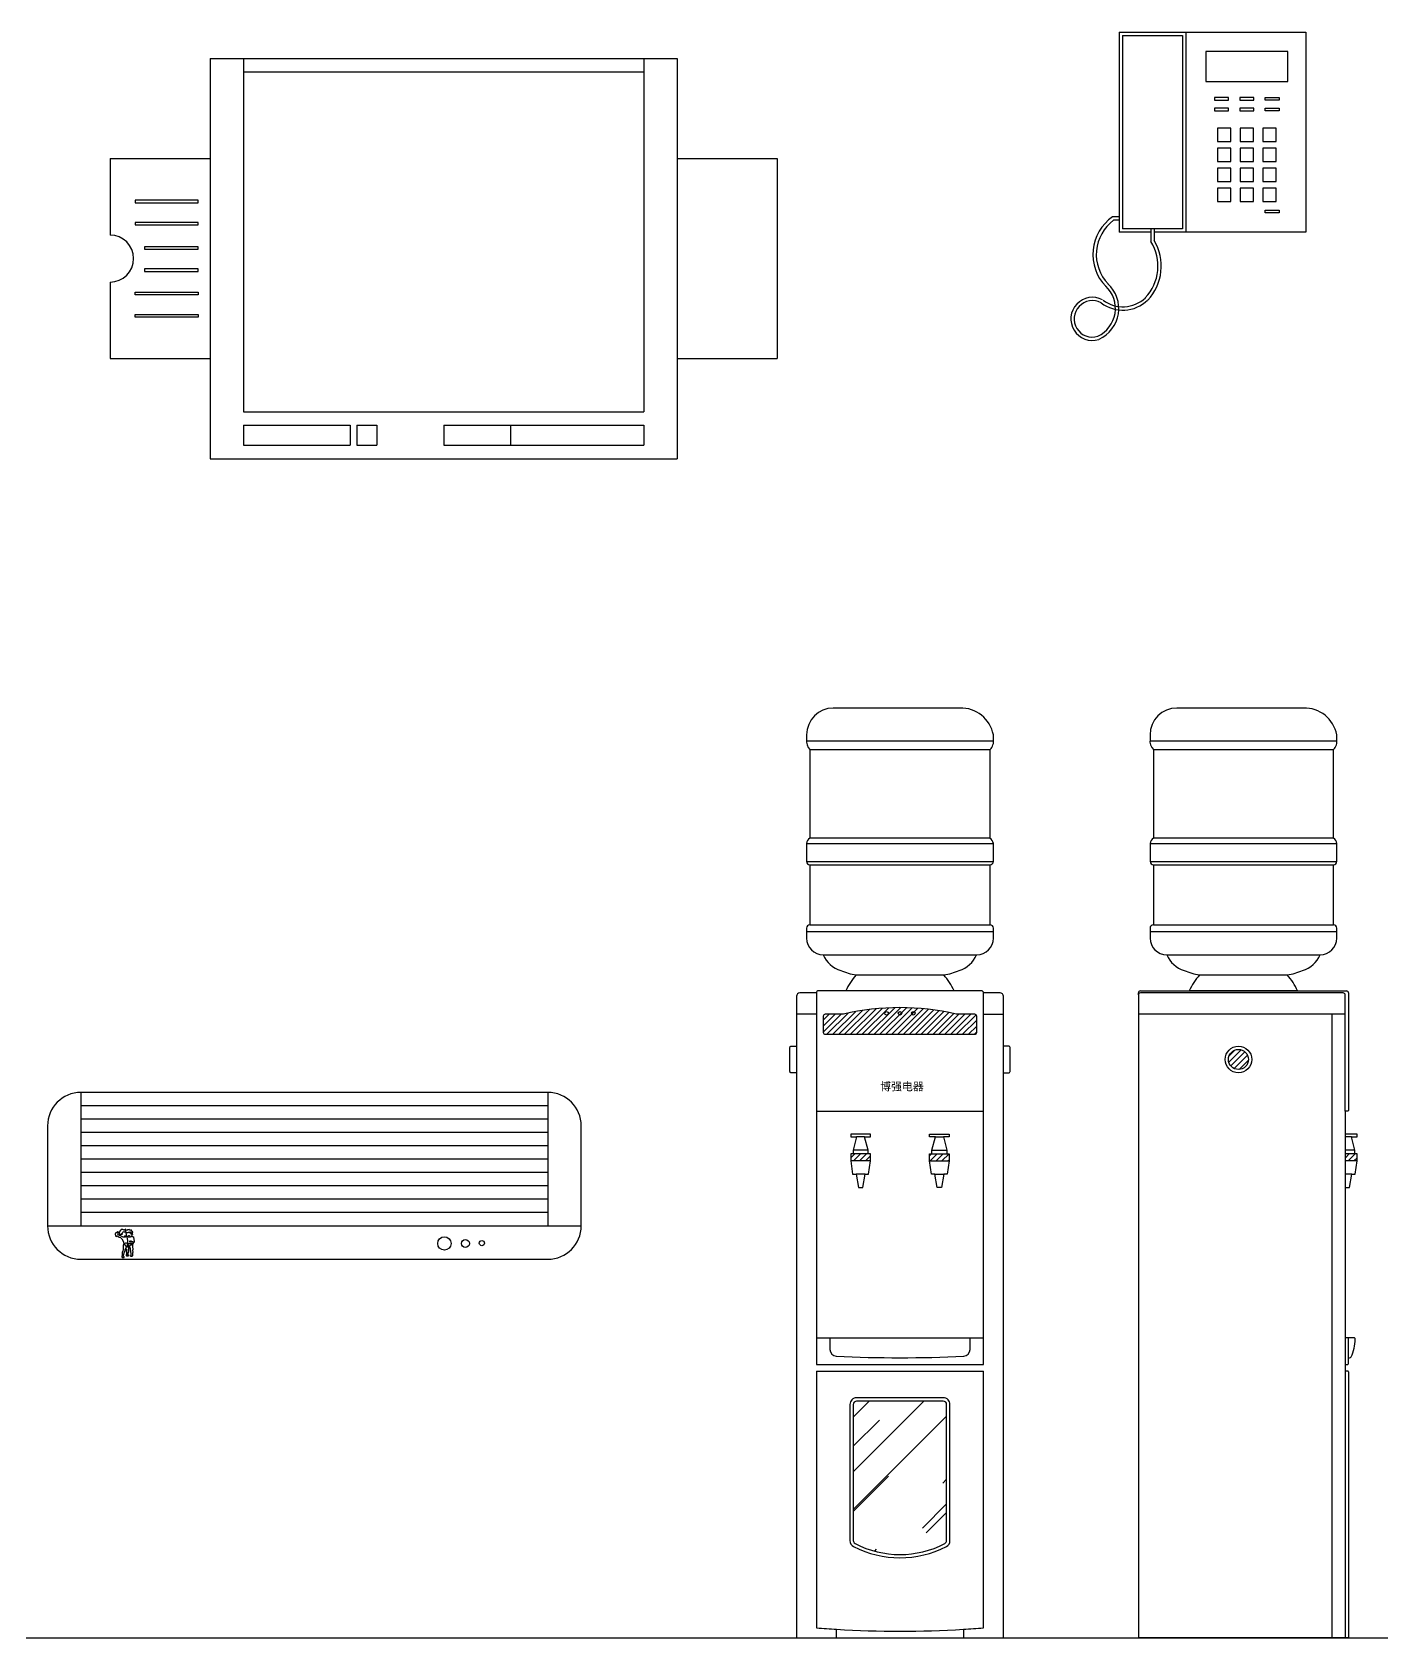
# Model space of a CAD drawing. Header units: inches. Extents: x 11.8 to 54.3, y 10.8 to 35.6.
# Drawn here: x 50.57 to 52.593, y 13.998 to 16.406 of the extents above; entities that cross this region are included whole.
import ezdxf

# ---------------------------------------------------------------- set-up
doc = ezdxf.new("R2010")
doc.units = ezdxf.units.IN
doc.header["$MEASUREMENT"] = 0
for name, color, linetype in [('02', 2, 'Continuous'), ('1', 1, 'Continuous'), ('4', 4, 'Continuous'), ('8', 8, 'Continuous')]:
    doc.layers.add(name, color=color, linetype=linetype)
doc.styles.add('STYLE5', font='dutchi.ttf')
pattern_1 = [(45, (5.495401, 19.814243), (-0.0044194174, 0.0044194174), [])]
pattern_2 = [(45, (5.503149, 19.814243), (-0.0044194174, 0.0044194174), [])]

msp = doc.modelspace()

# ---------------------------------------------------------------- hatches: boundary and pattern name
at = {"layer": '8'}
h = msp.add_hatch(dxfattribs=at)
h.set_pattern_fill('ANSI31', color=256, scale=0.05, style=0)
h.set_pattern_definition(pattern_1)
h.paths.add_polyline_path([(51.9828, 14.9033, 0.414214), (51.9858, 14.9063), (51.9858, 14.9303, 0.414214), (51.9828, 14.9333), (51.9558, 14.9333, 0.117647), (51.7858, 14.9333), (51.7588, 14.9333, 0.414214), (51.7558, 14.9303), (51.7558, 14.9063, 0.414214), (51.7588, 14.9033)])
h = msp.add_hatch(dxfattribs=at)
h.set_pattern_fill('ANSI31', color=256, scale=0.05, style=0)
h.set_pattern_definition(pattern_2)
edge = h.paths.add_edge_path()
edge.add_arc((52.3782, 14.8656), 0.015, 0, 360)
h = msp.add_hatch(dxfattribs=at)
h.set_pattern_fill('ANSI31', color=256, scale=0.05, style=0)
h.set_pattern_definition(pattern_1)
h.paths.add_polyline_path([(51.8004, 14.724), (51.797, 14.724), (51.797, 14.7134), (51.8264, 14.7134), (51.8264, 14.724), (51.823, 14.724)])
h = msp.add_hatch(dxfattribs=at)
h.set_pattern_fill('ANSI31', color=256, scale=0.05, style=0)
h.set_pattern_definition(pattern_1)
h.paths.add_polyline_path([(51.9186, 14.724), (51.9152, 14.724), (51.9152, 14.7134), (51.9445, 14.7134), (51.9445, 14.724), (51.9412, 14.724)])
h = msp.add_hatch(dxfattribs=at)
h.set_pattern_fill('ANSI31', color=256, scale=0.05, style=0)
h.set_pattern_definition(pattern_2)
h.paths.add_polyline_path([(52.5382, 14.724), (52.5382, 14.7134), (52.5562, 14.7134), (52.5562, 14.724), (52.5528, 14.724)])
h = msp.add_hatch(dxfattribs=at)
h.set_pattern_fill('AR-RROOF', color=256, scale=0.1, angle=45, style=0)
h.set_pattern_definition([(45, (5.4954, 19.78424), (0.08485281, 0.22627417), [1.5, -0.2, 0.5, -0.1]), (45, (5.55409, 19.91364), (-0.16475588, 0.02333452), [0.3, -0.033, 0.6, -0.075]), (45, (5.47065, 19.8797), (0.32031937, 0.41507168), [0.8, -0.14, 0.4, -0.1])])
h.paths.add_polyline_path([(51.9408, 14.3483, 0.414214), (51.9358, 14.3533), (51.8058, 14.3533, 0.414214), (51.8008, 14.3483), (51.8008, 14.1443, 0.279531), (51.8035, 14.1398, 0.244981), (51.9381, 14.1398, 0.279531), (51.9408, 14.1443)])

# ---------------------------------------------------------------- linework, layer by layer
at = {"layer": '02'}
for p, q in [((52.1992, 16.406), (52.4792, 16.406)), ((52.1992, 16.406), (52.1992, 16.106)), ((52.2042, 16.401), (52.2942, 16.401)), ((52.2042, 16.401), (52.2042, 16.111)), ((52.2942, 16.401), (52.2942, 16.111)), ((52.2992, 16.406), (52.2992, 16.106)), ((52.4792, 16.406), (52.4792, 16.106)), ((50.8368, 16.3664), (50.8368, 15.7664)), ((50.8368, 16.3664), (51.5368, 16.3664)), ((50.8868, 16.3664), (50.8868, 15.8364)), ((51.4868, 16.3664), (51.4868, 15.8364)), ((51.5368, 16.3664), (51.5368, 15.7664)), ((50.8868, 16.3464), (51.4868, 16.3464)), ((50.6868, 16.2164), (50.6868, 16.1016)), ((50.6868, 16.2164), (50.8368, 16.2164)), ((51.5368, 16.2164), (51.6868, 16.2164)), ((51.6868, 16.2164), (51.6868, 15.9164)), ((52.1992, 16.129), (52.1895, 16.129)), ((52.1992, 16.124), (52.1911, 16.124)), ((52.2942, 16.111), (52.2042, 16.111)), ((52.2467, 16.111), (52.2467, 16.092)), ((52.2517, 16.111), (52.2517, 16.0935)), ((52.2467, 16.106), (52.1992, 16.106)), ((52.4792, 16.106), (52.2517, 16.106)), ((50.6868, 16.0312), (50.6868, 15.9164)), ((50.6868, 15.9164), (50.8368, 15.9164)), ((51.5368, 15.9164), (51.6868, 15.9164)), ((50.8868, 15.8364), (51.4868, 15.8364)), ((50.8868, 15.8164), (51.0468, 15.8164)), ((50.8868, 15.8164), (50.8868, 15.7864)), ((51.0468, 15.8164), (51.0468, 15.7864)), ((51.0568, 15.8164), (51.0568, 15.7864)), ((51.0568, 15.8164), (51.0868, 15.8164)), ((51.0868, 15.8164), (51.0868, 15.7864)), ((51.1868, 15.8164), (51.1868, 15.7864)), ((51.1868, 15.8164), (51.4868, 15.8164)), ((51.2868, 15.8164), (51.2868, 15.7864)), ((51.4868, 15.8164), (51.4868, 15.7864)), ((50.8868, 15.7864), (51.0468, 15.7864)), ((51.0568, 15.7864), (51.0868, 15.7864)), ((51.1868, 15.7864), (51.4868, 15.7864)), ((50.8368, 15.7664), (51.5368, 15.7664)), ((51.9608, 15.3925), (51.7708, 15.3925)), ((52.4757, 15.3925), (52.2857, 15.3925)), ((51.7306, 15.3434), (52.011, 15.3434)), ((51.7308, 15.3525), (51.7308, 15.3454)), ((52.0108, 15.3454), (52.0108, 15.3525)), ((52.2455, 15.3434), (52.5259, 15.3434)), ((52.2457, 15.3525), (52.2457, 15.3454)), ((52.5257, 15.3454), (52.5257, 15.3525)), ((51.7358, 15.3302), (51.7358, 15.1975)), ((51.7358, 15.3302), (52.0058, 15.3302)), ((52.0058, 15.1975), (52.0058, 15.3302)), ((52.2507, 15.3302), (52.5207, 15.3302)), ((52.2507, 15.3302), (52.2507, 15.1975)), ((52.5207, 15.1975), (52.5207, 15.3302)), ((52.0058, 15.1975), (51.7358, 15.1975)), ((52.5207, 15.1975), (52.2507, 15.1975)), ((51.7308, 15.1895), (51.7308, 15.1625)), ((51.7308, 15.1895), (52.0108, 15.1895)), ((52.0108, 15.1625), (52.0108, 15.1895)), ((52.2457, 15.1895), (52.5257, 15.1895)), ((52.2457, 15.1895), (52.2457, 15.1625)), ((52.5257, 15.1625), (52.5257, 15.1895)), ((51.7308, 15.1625), (52.0108, 15.1625)), ((51.7358, 15.1575), (51.7358, 15.0675)), ((51.7358, 15.1575), (52.0058, 15.1575)), ((52.0058, 15.0675), (52.0058, 15.1575)), ((52.2457, 15.1625), (52.5257, 15.1625)), ((52.2507, 15.1575), (52.5207, 15.1575)), ((52.2507, 15.1575), (52.2507, 15.0675)), ((52.5207, 15.0675), (52.5207, 15.1575)), ((51.7308, 15.0625), (51.7308, 15.0475)), ((51.7308, 15.0575), (52.0108, 15.0575)), ((51.7358, 15.0675), (52.0058, 15.0675)), ((52.0108, 15.0475), (52.0108, 15.0625)), ((52.2457, 15.0625), (52.2457, 15.0475)), ((52.2457, 15.0575), (52.5257, 15.0575)), ((52.2507, 15.0675), (52.5207, 15.0675)), ((52.5257, 15.0475), (52.5257, 15.0625)), ((51.7558, 15.0225), (51.9858, 15.0225)), ((52.2707, 15.0225), (52.5007, 15.0225)), ((51.805, 14.9925), (51.9365, 14.9925)), ((52.3199, 14.9925), (52.4514, 14.9925)), ((51.7158, 14.9603), (51.7158, 13.9983)), ((51.7458, 14.9653), (51.7208, 14.9653)), ((51.7458, 14.9663), (51.7458, 14.9653)), ((51.7458, 14.9653), (51.7458, 14.4083)), ((51.9938, 14.9683), (51.7478, 14.9683)), ((51.9521, 14.9683), (51.7895, 14.9683)), ((51.9958, 14.9653), (51.9958, 14.9663)), ((51.9958, 14.4083), (51.9958, 14.9653)), ((52.0208, 14.9653), (51.9958, 14.9653)), ((52.0258, 13.9983), (52.0258, 14.9603)), ((52.2282, 14.9623), (52.2282, 14.9653)), ((52.2282, 14.9623), (52.2282, 13.9983)), ((52.2312, 14.9683), (52.5402, 14.9683)), ((52.5352, 14.9653), (52.2312, 14.9653)), ((52.467, 14.9683), (52.3043, 14.9683)), ((52.5382, 14.7883), (52.5382, 14.9623)), ((52.5432, 14.9653), (52.5432, 14.7893)), ((51.7458, 14.9333), (51.7158, 14.9333)), ((51.9958, 14.9333), (52.0258, 14.9333)), ((52.5382, 14.9333), (52.2282, 14.9333)), ((52.5182, 14.9333), (52.5182, 13.9983)), ((51.3429, 14.7961), (50.6429, 14.7961)), ((51.7458, 14.7883), (51.9958, 14.7883)), ((52.5382, 14.7883), (52.5382, 14.3983)), ((52.5422, 14.7883), (52.5382, 14.7883)), ((51.3429, 14.7761), (50.6429, 14.7761)), ((51.3429, 14.7561), (50.6429, 14.7561)), ((51.3429, 14.7361), (50.6429, 14.7361)), ((51.8177, 14.7494), (51.8057, 14.7494)), ((51.9239, 14.7494), (51.9359, 14.7494)), ((52.5475, 14.7494), (52.5382, 14.7494)), ((51.3429, 14.7161), (50.6429, 14.7161)), ((51.8264, 14.7134), (51.797, 14.7134)), ((51.823, 14.7294), (51.8004, 14.7294)), ((51.823, 14.724), (51.8004, 14.724)), ((51.9152, 14.7134), (51.9445, 14.7134)), ((51.9186, 14.7294), (51.9412, 14.7294)), ((51.9186, 14.724), (51.9412, 14.724)), ((52.5528, 14.7294), (52.5382, 14.7294)), ((52.5528, 14.724), (52.5382, 14.724)), ((52.5562, 14.7134), (52.5382, 14.7134)), ((51.3429, 14.6961), (50.6429, 14.6961)), ((51.8185, 14.6934), (51.8049, 14.6934)), ((51.9231, 14.6934), (51.9367, 14.6934)), ((52.5483, 14.6934), (52.5382, 14.6934)), ((51.3429, 14.6761), (50.6429, 14.6761)), ((51.3429, 14.6561), (50.6429, 14.6561)), ((51.3429, 14.6361), (50.6429, 14.6361)), ((50.695, 14.6051), (50.6943, 14.6035)), ((50.6943, 14.6035), (50.695, 14.6011)), ((50.6959, 14.6061), (50.695, 14.6051)), ((50.695, 14.6011), (50.6959, 14.6004)), ((50.6973, 14.6056), (50.6959, 14.6061)), ((50.6959, 14.6004), (50.6975, 14.6011)), ((50.6974, 14.6068), (50.6973, 14.6056)), ((50.6979, 14.6071), (50.6974, 14.6068)), ((50.6975, 14.6011), (50.6986, 14.6)), ((50.699, 14.6071), (50.6979, 14.6071)), ((50.6981, 14.604), (50.6988, 14.6054)), ((50.6986, 14.6027), (50.6981, 14.604)), ((50.7061, 14.5993), (50.6986, 14.6027)), ((50.6986, 14.6), (50.7004, 14.5992)), ((50.6988, 14.6054), (50.6994, 14.6058)), ((50.6994, 14.6058), (50.699, 14.6071)), ((50.7011, 14.6081), (50.7004, 14.6059)), ((50.7004, 14.6059), (50.7006, 14.6031)), ((50.7004, 14.5992), (50.7021, 14.5986)), ((50.7006, 14.6031), (50.7019, 14.6011)), ((50.7023, 14.6098), (50.7011, 14.6081)), ((50.7017, 14.6025), (50.7023, 14.6029)), ((50.7023, 14.601), (50.7017, 14.6025)), ((50.7021, 14.5986), (50.7044, 14.5967)), ((50.705, 14.6106), (50.7023, 14.6098)), ((50.7023, 14.6029), (50.7029, 14.6038)), ((50.7029, 14.6038), (50.703, 14.6044)), ((50.703, 14.6044), (50.7035, 14.6038)), ((50.7034, 14.6108), (50.7054, 14.6111)), ((50.705, 14.6106), (50.7034, 14.6108)), ((50.7035, 14.6038), (50.7044, 14.6035)), ((50.7044, 14.6035), (50.7055, 14.6037)), ((50.7044, 14.5967), (50.7061, 14.5932)), ((50.7048, 14.6047), (50.705, 14.6054)), ((50.7048, 14.6042), (50.7048, 14.6047)), ((50.7055, 14.6037), (50.7048, 14.6042)), ((50.705, 14.6054), (50.7056, 14.6062)), ((50.7054, 14.6111), (50.7075, 14.6102)), ((50.7056, 14.6062), (50.7063, 14.607)), ((50.7091, 14.5994), (50.7061, 14.5993)), ((50.7061, 14.5932), (50.7073, 14.5898)), ((50.7063, 14.607), (50.7071, 14.6077)), ((50.7071, 14.6077), (50.7076, 14.6073)), ((50.7075, 14.6102), (50.7096, 14.6113)), ((50.7076, 14.6073), (50.7085, 14.6071)), ((50.7077, 14.6008), (50.7083, 14.6008)), ((50.7102, 14.611), (50.7081, 14.6096)), ((50.709, 14.6097), (50.7081, 14.6096)), ((50.7083, 14.6008), (50.7088, 14.6009)), ((50.7085, 14.6071), (50.7092, 14.6073)), ((50.7088, 14.6009), (50.709, 14.6011)), ((50.7093, 14.6095), (50.709, 14.6097)), ((50.709, 14.6011), (50.7093, 14.6013)), ((50.7101, 14.6002), (50.7091, 14.5994)), ((50.7092, 14.6073), (50.7098, 14.6068)), ((50.7097, 14.6092), (50.7093, 14.6095)), ((50.7093, 14.6013), (50.7094, 14.6016)), ((50.7094, 14.6016), (50.7094, 14.6018)), ((50.7096, 14.6113), (50.7102, 14.611)), ((50.71, 14.6087), (50.7097, 14.6092)), ((50.7098, 14.6068), (50.71, 14.606)), ((50.71, 14.6088), (50.7109, 14.6097)), ((50.7102, 14.6079), (50.71, 14.6087)), ((50.71, 14.606), (50.7105, 14.6069)), ((50.711, 14.6016), (50.7101, 14.6002)), ((50.7105, 14.6069), (50.7102, 14.6079)), ((50.7104, 14.6002), (50.7112, 14.6004)), ((50.7109, 14.6054), (50.7105, 14.6069)), ((50.7108, 14.6062), (50.7114, 14.6064)), ((50.7109, 14.6097), (50.7124, 14.6102)), ((50.711, 14.6045), (50.7109, 14.6054)), ((50.7111, 14.6035), (50.711, 14.6045)), ((50.711, 14.6016), (50.7111, 14.6028)), ((50.7117, 14.5998), (50.711, 14.5995)), ((50.7111, 14.6028), (50.7111, 14.6035)), ((50.7114, 14.6007), (50.7112, 14.6025)), ((50.7112, 14.6004), (50.7117, 14.6002)), ((50.7114, 14.6064), (50.7118, 14.6066)), ((50.7133, 14.5997), (50.7114, 14.6007)), ((50.7117, 14.6002), (50.7125, 14.6002)), ((50.7125, 14.6002), (50.7117, 14.5998)), ((50.7117, 14.5997), (50.7117, 14.599)), ((50.7117, 14.599), (50.7121, 14.5971)), ((50.7118, 14.6066), (50.7119, 14.6067)), ((50.7119, 14.6062), (50.7118, 14.6061)), ((50.7118, 14.6061), (50.7123, 14.6061)), ((50.7119, 14.6067), (50.712, 14.6068)), ((50.712, 14.6068), (50.7119, 14.6062)), ((50.7121, 14.5971), (50.7124, 14.5961)), ((50.7123, 14.6061), (50.714, 14.6061)), ((50.7124, 14.6102), (50.7133, 14.6101)), ((50.7124, 14.5961), (50.7129, 14.5951)), ((50.7129, 14.5951), (50.7129, 14.5949)), ((50.7129, 14.5949), (50.7129, 14.5929)), ((50.7129, 14.5929), (50.713, 14.5913)), ((50.713, 14.6106), (50.7139, 14.6107)), ((50.7133, 14.6101), (50.713, 14.6106)), ((50.713, 14.5913), (50.7132, 14.5904)), ((50.7132, 14.5904), (50.7133, 14.5899)), ((50.7144, 14.5994), (50.7133, 14.5997)), ((50.7139, 14.6107), (50.7145, 14.6102)), ((50.714, 14.6061), (50.7144, 14.6065)), ((50.7143, 14.6016), (50.7143, 14.6019)), ((50.7144, 14.6014), (50.7143, 14.6016)), ((50.7144, 14.6065), (50.7149, 14.6069)), ((50.7144, 14.6017), (50.7147, 14.6015)), ((50.7146, 14.6011), (50.7144, 14.6014)), ((50.7167, 14.5994), (50.7144, 14.5994)), ((50.7145, 14.6102), (50.7146, 14.6109)), ((50.7146, 14.6109), (50.7155, 14.6108)), ((50.7156, 14.6011), (50.7146, 14.6011)), ((50.7147, 14.6015), (50.7154, 14.6015)), ((50.7149, 14.6069), (50.7153, 14.6069)), ((50.7153, 14.6063), (50.7151, 14.6062)), ((50.7151, 14.6062), (50.7152, 14.6061)), ((50.7152, 14.6061), (50.7161, 14.6062)), ((50.7153, 14.6069), (50.7153, 14.6065)), ((50.7153, 14.6065), (50.7153, 14.6063)), ((50.7154, 14.6015), (50.7157, 14.6016)), ((50.7155, 14.6108), (50.7162, 14.6101)), ((50.7158, 14.6014), (50.7156, 14.6011)), ((50.7157, 14.6016), (50.716, 14.6017)), ((50.716, 14.6017), (50.7158, 14.6014)), ((50.7161, 14.6062), (50.7162, 14.6065)), ((50.7161, 14.5931), (50.7164, 14.5936)), ((50.7164, 14.5916), (50.7161, 14.5931)), ((50.7162, 14.6101), (50.7163, 14.6095)), ((50.7162, 14.6065), (50.7164, 14.6067)), ((50.7163, 14.6095), (50.7173, 14.6099)), ((50.7164, 14.6067), (50.7167, 14.607)), ((50.7164, 14.5936), (50.7165, 14.5938)), ((50.7209, 14.591), (50.7164, 14.5916)), ((50.7165, 14.5938), (50.7169, 14.5931)), ((50.7167, 14.607), (50.7171, 14.6071)), ((50.7172, 14.5995), (50.7167, 14.5994)), ((50.7169, 14.5931), (50.7173, 14.5932)), ((50.7171, 14.6071), (50.7171, 14.6066)), ((50.7171, 14.6066), (50.7173, 14.6059)), ((50.7181, 14.6), (50.7172, 14.5995)), ((50.7173, 14.6099), (50.7189, 14.6098)), ((50.7173, 14.6059), (50.7177, 14.605)), ((50.7173, 14.5932), (50.7176, 14.5934)), ((50.7175, 14.6037), (50.7178, 14.6041)), ((50.7176, 14.604), (50.7175, 14.6037)), ((50.7182, 14.6097), (50.7176, 14.6088)), ((50.7176, 14.6088), (50.7185, 14.6091)), ((50.7178, 14.6049), (50.7176, 14.6043)), ((50.7176, 14.6043), (50.7176, 14.604)), ((50.7176, 14.5934), (50.7179, 14.5936)), ((50.7177, 14.605), (50.7178, 14.6049)), ((50.7178, 14.6041), (50.7181, 14.6043)), ((50.7179, 14.5936), (50.7181, 14.5936)), ((50.7181, 14.6043), (50.7184, 14.6047)), ((50.7187, 14.6004), (50.7181, 14.6)), ((50.7181, 14.5936), (50.7183, 14.5928)), ((50.7189, 14.6098), (50.7182, 14.6097)), ((50.7183, 14.5928), (50.7191, 14.5928)), ((50.7184, 14.6047), (50.7186, 14.6052)), ((50.7185, 14.6091), (50.7192, 14.6084)), ((50.7186, 14.6057), (50.7191, 14.6058)), ((50.7186, 14.6052), (50.7186, 14.6057)), ((50.7189, 14.6007), (50.7187, 14.6004)), ((50.7187, 14.6004), (50.7205, 14.6)), ((50.7191, 14.6019), (50.7189, 14.6007)), ((50.7191, 14.6058), (50.7191, 14.6048)), ((50.7191, 14.6048), (50.7196, 14.6041)), ((50.7195, 14.6033), (50.7191, 14.6019)), ((50.7191, 14.5928), (50.7193, 14.5929)), ((50.7192, 14.6084), (50.7204, 14.6065)), ((50.7193, 14.5929), (50.7196, 14.5929)), ((50.7198, 14.6038), (50.7195, 14.6046)), ((50.7195, 14.6046), (50.7195, 14.6046)), ((50.7195, 14.6046), (50.7195, 14.6033)), ((50.7196, 14.6041), (50.72, 14.6036)), ((50.7196, 14.5929), (50.7202, 14.5928)), ((50.7201, 14.6035), (50.7198, 14.6038)), ((50.7204, 14.6065), (50.72, 14.6049)), ((50.72, 14.6049), (50.7202, 14.6038)), ((50.7204, 14.6034), (50.7201, 14.6035)), ((50.7202, 14.6038), (50.7204, 14.6034)), ((50.7202, 14.5928), (50.7203, 14.5927)), ((50.7203, 14.5927), (50.7212, 14.5926)), ((50.7205, 14.6), (50.7216, 14.5996)), ((50.7222, 14.5911), (50.7209, 14.591)), ((50.7213, 14.5909), (50.7212, 14.5899)), ((50.7216, 14.5996), (50.722, 14.5989)), ((50.722, 14.5989), (50.7229, 14.5934)), ((50.7227, 14.5915), (50.7222, 14.5911)), ((50.7229, 14.5934), (50.7227, 14.5915)), ((50.7046, 14.571), (50.7041, 14.5705)), ((50.7041, 14.5705), (50.7041, 14.5699)), ((50.7041, 14.5699), (50.7049, 14.5687)), ((50.7049, 14.5741), (50.7046, 14.571)), ((50.705, 14.5762), (50.7049, 14.5741)), ((50.7049, 14.5687), (50.708, 14.5685)), ((50.7055, 14.5779), (50.705, 14.5762)), ((50.7061, 14.5798), (50.7055, 14.5779)), ((50.7065, 14.5871), (50.7061, 14.5848)), ((50.7061, 14.5848), (50.7061, 14.5798)), ((50.7063, 14.5707), (50.7087, 14.5787)), ((50.7074, 14.57), (50.7063, 14.5707)), ((50.7075, 14.5891), (50.7065, 14.5871)), ((50.7073, 14.5898), (50.7076, 14.5884)), ((50.7078, 14.5892), (50.7074, 14.5891)), ((50.7074, 14.5891), (50.711, 14.5851)), ((50.7079, 14.5695), (50.7074, 14.57)), ((50.7097, 14.59), (50.7078, 14.5892)), ((50.708, 14.5685), (50.7079, 14.5695)), ((50.7087, 14.5787), (50.7094, 14.5792)), ((50.7094, 14.5792), (50.7095, 14.5806)), ((50.7095, 14.5806), (50.7113, 14.5842)), ((50.7115, 14.59), (50.7097, 14.59)), ((50.7104, 14.5824), (50.7111, 14.5799)), ((50.7108, 14.5785), (50.7107, 14.5772)), ((50.7107, 14.5772), (50.7111, 14.5753)), ((50.7111, 14.5735), (50.7107, 14.5722)), ((50.7107, 14.5722), (50.7109, 14.5718)), ((50.7111, 14.5799), (50.7108, 14.5785)), ((50.7109, 14.5718), (50.7114, 14.5712)), ((50.711, 14.5851), (50.7113, 14.5845)), ((50.7111, 14.5753), (50.7111, 14.5735)), ((50.7113, 14.5845), (50.7125, 14.5842)), ((50.7114, 14.5712), (50.713, 14.5711)), ((50.7125, 14.5899), (50.7115, 14.59)), ((50.7133, 14.5899), (50.7125, 14.5899)), ((50.7125, 14.5842), (50.7127, 14.586)), ((50.7127, 14.586), (50.7129, 14.5872)), ((50.7129, 14.5872), (50.7132, 14.5896)), ((50.713, 14.5711), (50.7134, 14.5713)), ((50.7131, 14.5756), (50.7132, 14.5761)), ((50.7131, 14.5754), (50.7131, 14.5756)), ((50.7131, 14.5751), (50.7131, 14.5754)), ((50.7132, 14.5742), (50.7131, 14.5751)), ((50.7132, 14.5896), (50.7133, 14.5899)), ((50.7133, 14.5899), (50.7132, 14.5883)), ((50.7132, 14.5883), (50.7135, 14.5868)), ((50.7137, 14.5785), (50.7132, 14.5761)), ((50.7133, 14.5728), (50.7132, 14.5742)), ((50.7133, 14.5899), (50.7133, 14.5899)), ((50.7135, 14.5721), (50.7133, 14.5728)), ((50.7134, 14.5898), (50.7147, 14.5898)), ((50.7137, 14.5873), (50.7134, 14.5876)), ((50.7137, 14.575), (50.7134, 14.5745)), ((50.7134, 14.5713), (50.7136, 14.5714)), ((50.7135, 14.5868), (50.7141, 14.5829)), ((50.7138, 14.5721), (50.7135, 14.5721)), ((50.7136, 14.5714), (50.7147, 14.5715)), ((50.7142, 14.5869), (50.7137, 14.5873)), ((50.7141, 14.5829), (50.7137, 14.5801)), ((50.7137, 14.5801), (50.7137, 14.5785)), ((50.714, 14.5763), (50.7137, 14.5759)), ((50.7137, 14.5759), (50.7137, 14.5759)), ((50.7137, 14.5759), (50.7137, 14.575)), ((50.7149, 14.5721), (50.7138, 14.5721)), ((50.7142, 14.5767), (50.714, 14.5763)), ((50.7146, 14.5866), (50.7142, 14.5869)), ((50.7144, 14.5778), (50.7142, 14.5767)), ((50.7145, 14.5785), (50.7144, 14.5778)), ((50.7148, 14.582), (50.7145, 14.581)), ((50.7145, 14.581), (50.7145, 14.5795)), ((50.7145, 14.5795), (50.7145, 14.5785)), ((50.715, 14.5864), (50.7146, 14.5866)), ((50.7147, 14.5898), (50.7174, 14.5897)), ((50.7147, 14.5715), (50.7152, 14.5716)), ((50.7152, 14.5837), (50.7148, 14.582)), ((50.7152, 14.5716), (50.7149, 14.5721)), ((50.7156, 14.5856), (50.715, 14.5864)), ((50.7157, 14.5857), (50.7152, 14.5837)), ((50.7158, 14.5856), (50.7156, 14.5856)), ((50.7157, 14.5839), (50.7156, 14.5837)), ((50.7165, 14.5865), (50.7158, 14.5856)), ((50.7164, 14.5851), (50.7159, 14.5856)), ((50.7165, 14.5847), (50.7164, 14.5851)), ((50.7167, 14.5867), (50.7165, 14.5865)), ((50.7168, 14.5836), (50.7165, 14.5847)), ((50.7173, 14.5871), (50.7167, 14.5867)), ((50.717, 14.5832), (50.7168, 14.5836)), ((50.7172, 14.5823), (50.717, 14.5832)), ((50.7173, 14.58), (50.7172, 14.5823)), ((50.7173, 14.5715), (50.7172, 14.5714)), ((50.7172, 14.5714), (50.7172, 14.5712)), ((50.7172, 14.5712), (50.7172, 14.5709)), ((50.7172, 14.5709), (50.7173, 14.5709)), ((50.7182, 14.5874), (50.7173, 14.5871)), ((50.7174, 14.5791), (50.7173, 14.58)), ((50.7174, 14.5717), (50.7173, 14.5715)), ((50.7173, 14.5709), (50.7177, 14.5709)), ((50.7174, 14.5897), (50.7203, 14.5895)), ((50.7176, 14.5785), (50.7174, 14.5791)), ((50.7178, 14.5716), (50.7174, 14.5717)), ((50.7179, 14.5775), (50.7176, 14.5785)), ((50.7177, 14.5709), (50.7181, 14.5707)), ((50.7178, 14.5716), (50.7182, 14.5716)), ((50.718, 14.577), (50.7179, 14.5775)), ((50.7184, 14.5747), (50.718, 14.577)), ((50.7181, 14.5707), (50.7185, 14.5709)), ((50.7192, 14.588), (50.7182, 14.5874)), ((50.7182, 14.5716), (50.7184, 14.5717)), ((50.7184, 14.5727), (50.7184, 14.5747)), ((50.7184, 14.5725), (50.7184, 14.5727)), ((50.7184, 14.5723), (50.7184, 14.5725)), ((50.7184, 14.572), (50.7184, 14.5723)), ((50.7184, 14.5717), (50.7184, 14.572)), ((50.7185, 14.5709), (50.7188, 14.5708)), ((50.7188, 14.5708), (50.719, 14.5708)), ((50.719, 14.5708), (50.7194, 14.5708)), ((50.7203, 14.5878), (50.7192, 14.588)), ((50.7194, 14.5708), (50.7198, 14.5708)), ((50.7205, 14.5713), (50.7198, 14.5708)), ((50.7202, 14.5845), (50.7201, 14.584)), ((50.7201, 14.584), (50.7202, 14.5837)), ((50.7204, 14.5796), (50.7201, 14.5791)), ((50.7201, 14.579), (50.7202, 14.5792)), ((50.7201, 14.5791), (50.7201, 14.579)), ((50.7205, 14.5869), (50.7202, 14.5859)), ((50.7202, 14.5859), (50.7202, 14.5845)), ((50.7202, 14.5837), (50.7206, 14.5829)), ((50.7202, 14.5792), (50.7206, 14.5765)), ((50.7203, 14.5895), (50.7205, 14.5891)), ((50.7209, 14.5886), (50.7203, 14.5878)), ((50.7206, 14.58), (50.7204, 14.5796)), ((50.7205, 14.5891), (50.721, 14.5891)), ((50.7205, 14.5879), (50.7205, 14.5869)), ((50.7206, 14.5765), (50.7205, 14.5753)), ((50.7205, 14.5753), (50.7205, 14.5713)), ((50.7206, 14.5829), (50.7206, 14.5821)), ((50.7206, 14.5821), (50.7206, 14.5813)), ((50.7206, 14.5813), (50.7206, 14.58)), ((50.7212, 14.5899), (50.7209, 14.5886)), ((51.7458, 14.4483), (51.9958, 14.4483)), ((52.5432, 14.4183), (52.5432, 14.4483)), ((51.7458, 14.4083), (51.9958, 14.4083)), ((51.7458, 14.3983), (51.7458, 14.0133)), ((51.7458, 14.3983), (51.9958, 14.3983)), ((51.9958, 14.0133), (51.9958, 14.3983)), ((52.5422, 14.3983), (52.5382, 14.3983)), ((52.5382, 14.3983), (52.5382, 13.9983)), ((52.5432, 14.3973), (52.5432, 13.9983)), ((51.7158, 13.9983), (51.7758, 13.9983)), ((51.7758, 13.9983), (51.7758, 14.0112)), ((51.9658, 14.0112), (51.9658, 13.9983)), ((51.9658, 13.9983), (52.0258, 13.9983)), ((52.5432, 13.9983), (52.2282, 13.9983))]:
    msp.add_line(p, q, dxfattribs=at)
for points in [[(52.3292, 16.377), (52.3292, 16.332), (52.4522, 16.332), (52.4522, 16.377)], [(52.3422, 16.308), (52.3422, 16.304), (52.3632, 16.304), (52.3632, 16.308)], [(52.3802, 16.308), (52.3802, 16.304), (52.4012, 16.304), (52.4012, 16.308)], [(52.4392, 16.308), (52.4392, 16.304), (52.4182, 16.304), (52.4182, 16.308)], [(52.3422, 16.292), (52.3422, 16.288), (52.3632, 16.288), (52.3632, 16.292)], [(52.3802, 16.292), (52.3802, 16.288), (52.4012, 16.288), (52.4012, 16.292)], [(52.4392, 16.292), (52.4392, 16.288), (52.4182, 16.288), (52.4182, 16.292)], [(52.3467, 16.262), (52.3467, 16.242), (52.3667, 16.242), (52.3667, 16.262)], [(52.3807, 16.262), (52.3807, 16.242), (52.4007, 16.242), (52.4007, 16.262)], [(52.4147, 16.262), (52.4147, 16.242), (52.4347, 16.242), (52.4347, 16.262)], [(52.3467, 16.232), (52.3467, 16.212), (52.3667, 16.212), (52.3667, 16.232)], [(52.3807, 16.232), (52.3807, 16.212), (52.4007, 16.212), (52.4007, 16.232)], [(52.4147, 16.232), (52.4147, 16.212), (52.4347, 16.212), (52.4347, 16.232)], [(52.3467, 16.202), (52.3467, 16.182), (52.3667, 16.182), (52.3667, 16.202)], [(52.3807, 16.202), (52.3807, 16.182), (52.4007, 16.182), (52.4007, 16.202)], [(52.4147, 16.202), (52.4147, 16.182), (52.4347, 16.182), (52.4347, 16.202)], [(52.3467, 16.172), (52.3467, 16.152), (52.3667, 16.152), (52.3667, 16.172)], [(52.3807, 16.172), (52.3807, 16.152), (52.4007, 16.152), (52.4007, 16.172)], [(52.4147, 16.172), (52.4147, 16.152), (52.4347, 16.152), (52.4347, 16.172)], [(50.8189, 16.1539), (50.7243, 16.1539), (50.7243, 16.1502), (50.8189, 16.1502)], [(52.4392, 16.139), (52.4392, 16.135), (52.4182, 16.135), (52.4182, 16.139)], [(50.8189, 16.1207), (50.7243, 16.1207), (50.7243, 16.117), (50.8189, 16.117)], [(50.8189, 16.0841), (50.7384, 16.0841), (50.7384, 16.0803), (50.8189, 16.0803)], [(50.8189, 16.0509), (50.7384, 16.0509), (50.7384, 16.0471), (50.8189, 16.0471)], [(50.8189, 16.012), (50.7243, 16.012), (50.7243, 16.0158), (50.8189, 16.0158)], [(50.8189, 15.9788), (50.7243, 15.9788), (50.7243, 15.9826), (50.8189, 15.9826)], [(51.8264, 14.7534), (51.797, 14.7534), (51.797, 14.7494), (51.8057, 14.7494), (51.8004, 14.7294), (51.8004, 14.724), (51.797, 14.724), (51.797, 14.7134), (51.7997, 14.6934), (51.8049, 14.6934), (51.8084, 14.6734), (51.815, 14.6734), (51.8185, 14.6934), (51.8237, 14.6934), (51.8264, 14.7134), (51.8264, 14.724), (51.823, 14.724), (51.823, 14.7294), (51.8177, 14.7494), (51.8264, 14.7494)], [(51.9152, 14.7534), (51.9445, 14.7534), (51.9445, 14.7494), (51.9359, 14.7494), (51.9412, 14.7294), (51.9412, 14.724), (51.9445, 14.724), (51.9445, 14.7134), (51.9418, 14.6934), (51.9367, 14.6934), (51.9332, 14.6734), (51.9265, 14.6734), (51.9231, 14.6934), (51.9179, 14.6934), (51.9152, 14.7134), (51.9152, 14.724), (51.9186, 14.724), (51.9186, 14.7294), (51.9239, 14.7494), (51.9152, 14.7494)]]:
    msp.add_lwpolyline(points, close=True, dxfattribs=at)
for points in [[(51.7863, 14.9335, -0.058223), (51.7852, 14.9333), (51.7588, 14.9333, 0.414214), (51.7558, 14.9303), (51.7558, 14.9063, 0.414214), (51.7588, 14.9033), (51.9828, 14.9033, 0.414214), (51.9858, 14.9063), (51.9858, 14.9303, 0.414214), (51.9828, 14.9333), (51.9564, 14.9333, -0.058223), (51.9552, 14.9335, 0.116841)], [(51.7958, 14.1443, 0.279531), (51.8012, 14.1354, 0.244981), (51.9404, 14.1354, 0.279531), (51.9458, 14.1443), (51.9458, 14.3483, 0.414214), (51.9358, 14.3583), (51.8058, 14.3583, 0.414214), (51.7958, 14.3483)], [(51.8008, 14.1443, 0.279531), (51.8035, 14.1398, 0.244981), (51.9381, 14.1398, 0.279531), (51.9408, 14.1443), (51.9408, 14.3483, 0.414214), (51.9358, 14.3533), (51.8058, 14.3533, 0.414214), (51.8008, 14.3483)]]:
    msp.add_lwpolyline(points, format="xyb", close=True, dxfattribs=at)
for points in [[(51.7158, 14.8456), (51.7078, 14.8456, -0.414214), (51.7058, 14.8476), (51.7058, 14.8836, -0.414214), (51.7078, 14.8856), (51.7158, 14.8856)], [(52.0258, 14.8456), (52.0338, 14.8456, 0.414214), (52.0358, 14.8476), (52.0358, 14.8836, 0.414214), (52.0338, 14.8856), (52.0258, 14.8856)], [(51.7658, 14.4483), (51.7658, 14.4308, 0.397656), (51.7752, 14.4208, 0.025463), (51.9664, 14.4208, 0.397656), (51.9758, 14.4308), (51.9758, 14.4483)], [(52.5382, 14.4083), (52.5412, 14.4083, 0.414214), (52.5432, 14.4103), (52.5432, 14.4183), (52.5447, 14.4183, 0.215958), (52.5471, 14.4195, 0.102883), (52.5532, 14.4463, 0.423659), (52.5512, 14.4483), (52.5382, 14.4483)]]:
    msp.add_lwpolyline(points, format="xyb", dxfattribs=at)
msp.add_lwpolyline([(52.5382, 14.6734), (52.5448, 14.6734), (52.5483, 14.6934), (52.5534, 14.6934), (52.5562, 14.7134), (52.5562, 14.724), (52.5528, 14.724), (52.5528, 14.7294), (52.5475, 14.7494), (52.5562, 14.7494), (52.5562, 14.7534), (52.5382, 14.7534)], dxfattribs=at)
for centre, radius in [((51.8508, 14.9348), 0.00275), ((51.8708, 14.9348), 0.00275), ((51.8908, 14.9348), 0.00275), ((52.3782, 14.8656), 0.02), ((52.3782, 14.8656), 0.015), ((51.1878, 14.5898), 0.01), ((51.2194, 14.5897), 0.00593), ((51.244, 14.5902), 0.00386)]:
    msp.add_circle(centre, radius, dxfattribs=at)
for centre, radius, start, end in [((52.2289, 16.0725), 0.0688, 124.9304, 223.7213), ((52.2289, 16.0725), 0.0638, 126.3186, 223.7213), ((50.6868, 16.0664), 0.0352, 270, 90), ((52.1884, 16.0549), 0.0691, 316.5685, 32.4562), ((52.1884, 16.0549), 0.0741, 316.5685, 31.3135), ((52.1481, 15.9915), 0.0457, 294.7376, 47.0819), ((52.1481, 15.9915), 0.0507, 294.7376, 47.0819), ((52.1592, 15.976), 0.0323, 61.5028, 287.076), ((52.1592, 15.976), 0.0273, 61.5028, 287.076), ((52.2048, 16.0432), 0.0541, 232.9216, 313.6194), ((52.2048, 16.0432), 0.0491, 232.9216, 313.6194), ((51.7708, 15.3525), 0.04, 90, 180), ((51.9621, 15.3429), 0.0496, 11.1412, 91.5392), ((52.2857, 15.3525), 0.04, 90, 180), ((52.477, 15.3429), 0.0496, 11.1412, 91.5392), ((51.7489, 15.343), 0.0183, 172.286, 224.1463), ((51.9943, 15.3424), 0.0168, 313.3064, 10.2612), ((52.2638, 15.343), 0.0183, 172.286, 224.1463), ((52.5091, 15.3424), 0.0168, 313.3064, 10.2612), ((51.7425, 15.1877), 0.0119, 124.6258, 171.3634), ((51.999, 15.1877), 0.0119, 8.6366, 55.3742), ((52.2574, 15.1877), 0.0119, 124.6258, 171.3634), ((52.5139, 15.1877), 0.0119, 8.6366, 55.3742), ((51.7362, 15.1629), 0.00542, 184.2993, 265.7007), ((52.0054, 15.1629), 0.00542, 274.2993, 355.7007), ((52.2511, 15.1629), 0.00542, 184.2993, 265.7007), ((52.5202, 15.1629), 0.00542, 274.2993, 355.7007), ((51.7358, 15.0625), 0.005, 90, 180), ((52.0058, 15.0625), 0.005, 0, 90), ((52.2507, 15.0625), 0.005, 90, 180), ((52.5207, 15.0625), 0.005, 0, 90), ((51.7558, 15.0475), 0.025, 180, 270), ((51.9858, 15.0475), 0.025, 270, 0), ((52.2707, 15.0475), 0.025, 180, 270), ((52.5007, 15.0475), 0.025, 270, 0), ((51.7948, 15.0397), 0.0427, 203.8421, 252.4898), ((51.9467, 15.0397), 0.0427, 287.5102, 336.1579), ((52.3097, 15.0397), 0.0427, 203.8421, 252.4898), ((52.4616, 15.0397), 0.0427, 287.5102, 336.1579), ((51.8168, 15.0778), 0.0861, 246.1625, 262.1444), ((51.8823, 14.9256), 0.1022, 139.1236, 155.2786), ((51.9248, 15.0778), 0.0861, 277.8556, 293.8375), ((51.8592, 14.9256), 0.1022, 24.7214, 40.8764), ((52.3317, 15.0778), 0.0861, 246.1625, 262.1444), ((52.3972, 14.9256), 0.1022, 139.1236, 155.2786), ((52.4396, 15.0778), 0.0861, 277.8556, 293.8375), ((52.3741, 14.9256), 0.1022, 24.7214, 40.8764), ((51.7208, 14.9603), 0.005, 90, 180), ((51.7478, 14.9663), 0.002, 90, 180), ((51.9938, 14.9663), 0.002, 0, 90), ((52.0208, 14.9603), 0.005, 0, 90), ((52.2312, 14.9653), 0.003, 90, 180), ((52.2312, 14.9623), 0.003, 90, 180), ((52.5352, 14.9623), 0.003, 0, 90), ((52.5402, 14.9653), 0.003, 0, 90), ((52.5422, 14.7893), 0.001, 270, 0), ((52.5422, 14.3973), 0.001, 0, 90), ((51.8708, 15.5733), 1.565, 265.4188, 266.5198), ((51.8708, 15.5733), 1.565, 273.4802, 274.5812), ((51.8708, 15.5733), 1.565, 266.5198, 273.4802)]:
    msp.add_arc(centre, radius, start, end, dxfattribs=at)
at = {"layer": '1'}
msp.add_line((33.6152, 13.9983), (53.9414, 13.9983), dxfattribs=at)
at = {"layer": '4'}
for p, q in [((51.3429, 14.8161), (50.6429, 14.8161)), ((50.6429, 14.8161), (50.6429, 14.6161)), ((51.3429, 14.8161), (51.3429, 14.6161)), ((50.5929, 14.7661), (50.5929, 14.6161)), ((51.3929, 14.6161), (51.3929, 14.7661)), ((50.5929, 14.6161), (51.3929, 14.6161)), ((50.6429, 14.5661), (51.3429, 14.5661))]:
    msp.add_line(p, q, dxfattribs=at)
for centre, start, end in [((50.6429, 14.7661), 90, 180), ((51.3429, 14.7661), 0, 90), ((50.6429, 14.6161), 180, 270), ((51.3429, 14.6161), 270, 0)]:
    msp.add_arc(centre, 0.05, start, end, dxfattribs=at)

# ---------------------------------------------------------------- texts
at = {"layer": '02', "style": 'STYLE5'}
msp.add_text('博强电器', height=0.012, dxfattribs=at).set_placement((51.841, 14.8191))

doc.saveas('drawing.dxf')
